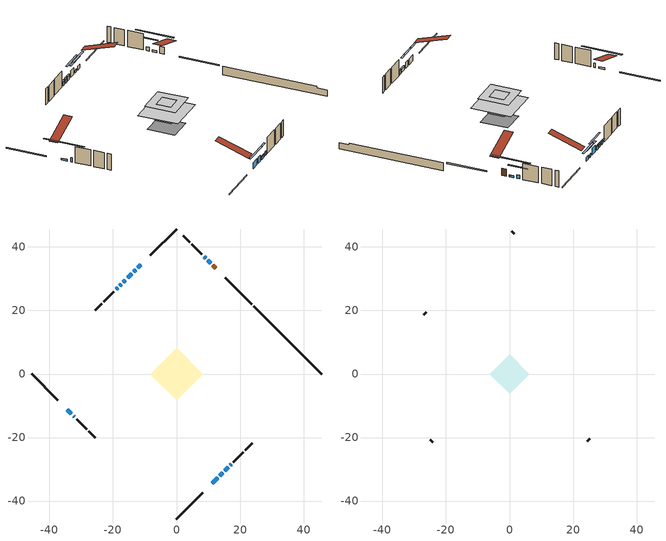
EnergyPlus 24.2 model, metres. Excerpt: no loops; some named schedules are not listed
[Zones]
conditioned space
 floor outside (Floor1 construction): -3.37,0 0,3.37 3.37,0 0,-3.37 z0.61
 floor adiabatic (AdiabaticFloorConstruction): -8.22,0 0,8.22 8.22,0 0,-8.22 z3.05
 floor foundation (Slab1 construction): -5.35,0.28 -0.28,5.35 5.35,-0.28 0.28,-5.35 z-1.83
 wall outside (RimJoist1 construction): 0,-45.67 8.21,-37.46 / -45.67,0 -37.46,-8.21 / 0,45.67 -8.21,37.46 / 23.63,22.04 15.42,30.24 z0.61:0.91
 wall outside (AdiabaticWallConstruction 1): 12.34,33.33 11.42,34.24 z0.61:2.64
 wall outside (AdiabaticWallConstruction): -11.29,34.38 -12.23,33.44 / -16.07,29.6 -16.78,28.88 / -17.44,28.23 -17.8,27.87 / -18.46,27.21 -19.03,26.63 / 9.25,36.42 8.67,37 z0.61:1.73; -12.88,32.79 -13.46,32.21 / 15.16,-30.51 16.31,-29.36 z0.61:1.47; -14.12,31.55 -15.41,30.26 z0.61:2.64; 11.29,-34.38 13.02,-32.65 / 13.67,-31.99 14.5,-31.17 z0.61:2.36; 10.77,34.9 9.9,35.76 / -34.38,-11.29 -33.08,-12.59 z0.61:1.12; 16.96,-28.7 17.24,-28.43 / -32.43,-13.24 -32.15,-13.52 z0.61:1.83
 wall outside (Wall1 construction): 17.9,-27.77 21.05,-24.62 / -31.49,-14.18 -28.34,-17.33 / -19.69,25.98 -22.84,22.82 / 8.02,37.65 4.86,40.8 z0.61:5.49
 wall outside (Wall2 construction): 21.71,-23.96 23.81,-21.85 / -27.68,-17.99 -25.57,-20.09 / -23.5,22.17 -25.61,20.06 / 4.21,41.46 2.1,43.57 z0.61:5.49
 wall foundation (FoundationWall1 construction): 24.29,21.38,-1.83 24.29,21.38,0.61 43.53,2.14,0.61 43.53,2.14,0.1 45.67,0,0.1 45.67,0,-1.83
 window (WindowConstruction): -11.29,34.37 -12.23,33.44 z0.61:1.73
 window (WindowConstruction 6): -12.88,32.78 -13.46,32.21 z0.61:1.47
 window (WindowConstruction 7): -14.12,31.55 -15.41,30.26 z0.61:2.64
 window (WindowConstruction 8): 11.29,-34.37 13.02,-32.65 z0.61:2.36
 window (WindowConstruction 9): 13.67,-31.99 14.5,-31.17 z0.61:2.36
 window (WindowConstruction 12): 10.77,34.9 9.91,35.76 z0.61:1.12
 window (WindowConstruction 13): -34.37,-11.29 -33.08,-12.59 z0.61:1.12
 window (WindowConstruction 1): -16.07,29.6 -16.78,28.88 z0.61:1.73
 window (WindowConstruction 2): -17.44,28.23 -17.8,27.87 z0.61:1.73
 window (WindowConstruction 3): -18.46,27.21 -19.03,26.63 z0.61:1.73
 window (WindowConstruction 4): 15.16,-30.51 16.31,-29.36 z0.61:1.47
 window (WindowConstruction 10): 16.97,-28.7 17.24,-28.43 z0.61:1.83
 window (WindowConstruction 11): -32.42,-13.24 -32.15,-13.52 z0.61:1.83
 window (WindowConstruction 5): 9.25,36.42 8.67,36.99 z0.61:1.73
 door (Door): 12.34,33.33 11.42,34.24 z0.61:2.64
 ceiling adiabatic (AdiabaticFloorConstruction): 0,-8.22 8.22,0 0,8.22 -8.22,0 z3.05
attic - vented
 floor to conditioned space (Floor2 construction Reversed): -2.97,0 0,2.97 2.97,0 0,-2.97 z5.49
 floor to conditioned space (Floor3 construction Reversed): -6.25,0 0,6.25 6.25,0 0,-6.25 z5.49
 wall outside (Wall3 construction): 24.47,-21.2 25.26,-20.41 / -24.92,-20.75 -24.13,-21.53 / -26.26,19.4 -27.05,18.62 / 1.44,44.23 0.66,45.01 z0.61:5.49
 roof outside (Roof1 construction): 10.64,-35.03,5.49 3.91,-28.3,8.66 2.13,-30.08,8.66 8.86,-36.8,5.49; -35.03,-10.64,5.49 -28.3,-3.91,8.66 -30.08,-2.13,8.66 -36.8,-8.86,5.49; -10.64,35.03,5.49 -3.91,28.3,8.66 -2.13,30.08,8.66 -8.86,36.8,5.49; 12.99,32.67,5.49 6.27,25.95,8.66 8.04,24.17,8.66 14.77,30.9,5.49
shading: -14.01,31.66 -9.51,36.16 -9.8,36.45 -14.3,31.95 z4.25; -15.24,30.43 -11.1,34.57 -11.39,34.86 -15.53,30.72 z3.99; -17.19,28.48 -12.33,33.33 -12.62,33.63 -17.48,28.77 z5.16; 14.8,-30.87 9.51,-36.16 9.8,-36.45 15.09,-31.16 z4.88; 16.28,-29.39 11.89,-33.78 12.18,-34.07 16.57,-29.68 z4.88; 6.4,39.27 14.27,31.39 14.57,31.68 6.69,39.56 z6.08; -29.58,-16.09 -37.88,-7.79 -38.17,-8.08 -29.87,-16.38 z6.08; -16.93,28.74 -15.92,29.74 -16.21,30.04 -17.22,29.03 z1.93; -17.94,27.73 -17.3,28.37 -17.59,28.66 -18.23,28.02 z1.93; -19.18,26.49 -18.32,27.35 -18.61,27.64 -19.47,26.78 z1.93; 16.45,-29.22 15.01,-30.65 15.31,-30.94 16.74,-29.51 z1.67; 6.89,38.78 11.03,34.64 11.32,34.93 7.18,39.07 z4.25
[Building]
Building 1: Terrain=Suburbs
[Site:Location]
Quebec Intl AP_QC: Latitude {deg}=46.8; Longitude {deg}=-71.38; Time Zone {hr}=-5; Elevation {m}=74; Keep Site Location Information=Yes
[Site:GroundTemperature:Shallow]
0.0108218, -2.24938, -2.43038, -1.3578, 2.94801, 7.23376, 10.9493, 13.303, 13.5029, 11.5886, 7.96783, 3.81355
[Site:WaterMainsTemperature]
Calculation Method=Schedule; Temperature Schedule=mains temperature schedule
[Material] Roughness=Rough; Thermal Absorptance=0.9
Name | Thickness {m} | Conductivity {W/m-K} | Density {kg/m3} | Specific Heat {J/kg-K} | Solar Absorptance | Visible Absorptance
asphalt or fiberglass shingles | 0.00635 | 0.162714 | 1121.4 | 1465.45 | 0.4 | 0.4
ceiling loosefill ins | 0.254 | 0.0480833 | 16.02 | 1046.75 | 0.7 | 0.7
ceiling stud and cavity | 0.1397 | 0.0871837 | 65.682 | 1177.47 | 0.7 | 0.7
ceiling stud and cavity 1 | 0.1397 | 0.0859558 | 65.682 | 1177.47 | 0.7 | 0.7
concrete 4.0 in. | 0.1016 | 1.803125 | 2242.8 | 837.4 | 0.7 | 0.7
concrete 8.0 in. | 0.2032 | 1.803125 | 2242.8 | 837.4 | 0.7 | 0.7
door material | 0.04445 | 0.0451087 | 512.64 | 1214.23 | 0.7 | 0.7
exterior vertical ins | 0.0669483 | 0.029427 | 32.04 | 1214.23 | 0.7 | 0.7
floor covering | 0.0127 | 0.0433444 | 54.468 | 1339.84 | 0.6 | 0.6
floor rigid ins | 0.103632 | 0.029427 | 32.04 | 1214.23 | 0.7 | 0.7
floor rigid ins 1; wall rigid ins 1 | 0.512978 | 0.029427 | 32.04 | 1214.23 | 0.7 | 0.7
floor stud and cavity | 0.1397 | 0.682785 | 92.3553 | 1139.71 | 0.7 | 0.7
floor stud and cavity 1 | 0.1397 | 1.75129 | 37.0049 | 1207.88 | 0.7 | 0.7
furniture material conditioned space 1 | 0.1524 | 0.115458 | 640.8 | 1214.23 | 0.6 | 0.6
gypsum board | 0.0127 | 0.160291 | 801 | 837.4 | 0.6 | 0.6
gypsum board 1 | 0.0127 | 0.160291 | 801 | 837.4 | 0.7 | 0.7
osb sheathing 0.5 in. | 0.0127 | 0.115458 | 512.64 | 1214.23 | 0.7 | 0.7
osb sheathing 0.75 in. | 0.01905 | 0.115458 | 512.64 | 1214.23 | 0.7 | 0.7
osb sheathing 2.0 in. | 0.0508 | 0.115458 | 512.64 | 1214.23 | 0.7 | 0.7
rim joist rigid ins; wall rigid ins | 0.051816 | 0.029427 | 32.04 | 1214.23 | 0.7 | 0.7
rim joist stud and cavity | 0.0508 | 0.0333303 | 125.044 | 1163.47 | 0.6 | 0.6
wall stud and cavity | 0.1397 | 0.126739 | 139.0536 | 1170.24 | 0.7 | 0.7
wall stud and cavity 1 | 0.1397 | 0.127554 | 139.0536 | 1170.24 | 0.7 | 0.7
wall stud and cavity 2 | 0.0889 | 6.9971 | 50.32683 | 1063.81 | 0.6 | 0.6
wall stud and cavity 3 | 0.0889 | 0.380278 | 52.3479 | 1209.89 | 0.7 | 0.7
wall stud and cavity 4 | 0.0889 | 0.391764 | 83.0341 | 1211.67 | 0.7 | 0.7
wood siding | 0.0254 | 0.102417 | 544.68 | 1172.36 | 0.4 | 0.4
wood siding 1 | 0.00254 | 0.102417 | 544.68 | 1172.36 | 0.4 | 0.4
wood siding 2; wood siding 3; wood siding 4 | 0.0254 | 0.102417 | 544.68 | 1172.36 | 0.7 | 0.7
[WindowMaterial:SimpleGlazingSystem]
Name | U-Factor {W/m2-K} | Solar Heat Gain Coefficient
WindowMaterial | 2.78563 | 0.6
WindowMaterial 1 | 2.78222 | 0.58
WindowMaterial 10 | 2.76291 | 0.48
WindowMaterial 2 | 2.76632 | 0.49
WindowMaterial 3 | 2.77825 | 0.56
WindowMaterial 4 | 2.773703 | 0.54
WindowMaterial 5 | 2.79471 | 0.66
WindowMaterial 6 | 2.79528 | 0.66
WindowMaterial 7 | 2.78903 | 0.62
WindowMaterial 8 | 2.992306 | 0.59
WindowMaterial 9 | 2.76746 | 0.5
[Construction]
AdiabaticFloorConstruction: floor stud and cavity 1, floor rigid ins 1, osb sheathing 0.75 in., floor covering
AdiabaticWallConstruction: wood siding 3, wall rigid ins 1, wall stud and cavity 3, gypsum board
AdiabaticWallConstruction 1: wood siding 4, wall rigid ins 1, wall stud and cavity 3, gypsum board
Door: door material
Floor1 construction: floor stud and cavity, floor rigid ins, osb sheathing 0.75 in., floor covering
Floor2 construction Reversed: gypsum board, ceiling stud and cavity, ceiling loosefill ins
Floor3 construction Reversed: gypsum board, ceiling stud and cavity 1, ceiling loosefill ins
FoundationWall1 construction: concrete 8.0 in., gypsum board 1
furniture construction conditioned space 1: furniture material conditioned space 1
PartitionWallConstruction: gypsum board, wall stud and cavity 4, gypsum board
RimJoist1 construction: wood siding 2, rim joist rigid ins, osb sheathing 2.0 in., rim joist stud and cavity
Roof1 construction: asphalt or fiberglass shingles
Slab1 construction: concrete 4.0 in.
Wall1 construction: wood siding, wall rigid ins, osb sheathing 0.5 in., wall stud and cavity, gypsum board
Wall2 construction: wood siding, wall rigid ins, osb sheathing 0.5 in., wall stud and cavity 1, gypsum board
Wall3 construction: wood siding 1, wall stud and cavity 2
WindowConstruction: WindowMaterial
WindowConstruction 1: WindowMaterial 1
WindowConstruction 10; WindowConstruction 11: WindowMaterial 8
WindowConstruction 12: WindowMaterial 9
WindowConstruction 13: WindowMaterial 10
WindowConstruction 2: WindowMaterial 2
WindowConstruction 3; WindowConstruction 5: WindowMaterial 3
WindowConstruction 4; WindowConstruction 6: WindowMaterial 4
WindowConstruction 7: WindowMaterial 5
WindowConstruction 8: WindowMaterial 6
WindowConstruction 9: WindowMaterial 7
[Zone] Multiplier=1; Part of Total Floor Area=Yes
Name | Volume {m3}
attic - vented | 49.3343
conditioned space | 494
[Space]
Name | Zone | Volume {m3}
attic - vented 1 | attic - vented | 49.3343
conditioned space 1 | conditioned space | 494
[ZoneInfiltration:EffectiveLeakageArea]
infil attic - vented 1: Zone or Space=attic - vented 1; Schedule=Always On Discrete; Effective Air Leakage Area {cm2}=3533.17; Stack Coefficient=0.000559696; Wind Coefficient=1.59844e-05
[ZoneMixing]
whole house fan mix: Zone or Space=attic - vented; Schedule=Always On Continuous; Design Flow Rate Calculation Method=Flow/Zone; Design Flow Rate {m3/s}=0; Source Zone or Space=conditioned space
[SurfaceProperty:ExposedFoundationPerimeter]
Slab1: Exposed Perimeter Calculation Method=TotalExposedPerimeter; Total Exposed Perimeter {m}=30.237
[InternalMass] Zone or ZoneList=conditioned space; Space or SpaceList=conditioned space 1
Name | Construction | Surface Area {m2}
furniture mass conditioned space 1 | furniture construction conditioned space 1 | 85.9441
partition wall mass | PartitionWallConstruction | 214.86
[Lights]
interior lighting: Zone or ZoneList or Space or SpaceList=conditioned space 1; Schedule=interior lighting schedule; Design Level Calculation Method=LightingLevel; Lighting Level {W}=343.2; Return Air Fraction=0; Fraction Radiant=0.6; Fraction Visible=0.2; Fraction Replaceable=1
[People]
occupants: Zone or ZoneList or Space or SpaceList=conditioned space 1; Number of People Schedule=occupants schedule; Number of People Calculation Method=People; Number of People=3; Fraction Radiant=0.314171; Sensible Heat Fraction=0.56303; Activity Level Schedule=occupants activity schedule; Carbon Dioxide Generation Rate {m3/s-W}=0; Enable ASHRAE 55 Comfort Warnings=No; Mean Radiant Temperature Calculation Type=EnclosureAveraged
[ElectricEquipment] Zone or ZoneList or Space or SpaceList=conditioned space 1; Design Level Calculation Method=EquipmentLevel
Name | Schedule | Design Level {W} | Fraction Latent | Fraction Radiant | Fraction Lost
clothes dryer | clothes dryer schedule | 140.772 | 0.015 | 0.081 | 0.85
clothes washer | clothes washer schedule | 32.1985 | 0.03 | 0.162 | 0.7
cooking range | cooking range schedule | 215.147 | 0.08 | 0.432 | 0.2
dishwasher | dishwasher schedule | 66.8632 | 0.3 | 0.18 | 0.4
fridge | fridge schedule | 72.9452 | 0 | 0.6 | 0
mech vent bath fan 0 | mech vent bath fan 0 schedule | 50.2 | 0 | 0 | 1
mech vent house fan | mech vent house fan schedule | 14.1667 | 0 | 0 | 1
mech vent house fan cfis | mech vent house fan cfis schedule | 0 | 0 | 0 | 0
mech vent range fan 0 | mech vent range fan 0 schedule | 57 | 0 | 0 | 1
misc plug loads | misc plug loads schedule | 494.7 | 0.045 | 0.513 | 0.1
whole house fan | Always On Discrete | 0 | 0 | 0 | 1
[OtherEquipment] Zone or ZoneList or Space or SpaceList=conditioned space 1; Design Level Calculation Method=EquipmentLevel
Name | Fuel Type | Schedule | Design Level {W} | Fraction Latent | Fraction Radiant | Fraction Lost
clothes dryer 1 | Electricity | clothes dryer schedule | 0 | 0.015 | 0.081 | 0.85
cooking range 1 | Electricity | cooking range schedule | 0 | 0.08 | 0.432 | 0.2
general water use latent | None | general water use schedule | 62.594 | 1 | 0 | 0
general water use sensible | None | general water use schedule | -61.6891 | 0 | 0.6 | 0
mech vent house fan latent load | None | Always On Discrete | 0 | 1 | 0 | 0
mech vent house fan sensible load | None | Always On Discrete | 0 | 0 | 0 | 0
water heater energy adjustment1 | Electricity | Always On Discrete | 0.01 | 0 | 0 | 1
[ZoneInfiltration:DesignFlowRate] Zone or ZoneList or Space or SpaceList=conditioned space 1; Schedule=Always On Discrete; Design Flow Rate Calculation Method=Flow/Zone; Design Flow Rate {m3/s}=0
infil flow; natural vent flow; whole house fan flow
[Foundation:Kiva]
Foundation Kiva 1: Initial Indoor Air Temperature {C}=18; Wall Height Above Grade {m}=0.609996; Wall Depth Below Slab {m}=0.2032; Custom Block Material Name 1=exterior vertical ins; Custom Block Depth 1 {m}=2.43998; Custom Block X Position 1 {m}=0.2159; Custom Block Z Position 1 {m}=0
[Foundation:Kiva:Settings]
Soil Conductivity {W/m-K}=0.849921; Soil Density {kg/m3}=1842.3; Soil Specific Heat {J/kg-K}=418.7; Ground Solar Absorptivity=0.9; Ground Thermal Absorptivity=0.9; Ground Surface Roughness {m}=0.03; Far-Field Width {m}=40; Deep-Ground Boundary Condition=ZeroFlux; Deep-Ground Depth {m}=40; Minimum Cell Dimension {m}=0.2; Maximum Cell Growth Coefficient=3; Simulation Timestep=Timestep
[Exterior:Lights]
exterior lighting: Schedule=exterior lighting schedule; Design Level {W}=75.6
[Schedule:Constant]
Name | Hourly Value
Always On Continuous; mech vent house fan schedule; mech vent house fan cfis schedule; Always On Discrete | 1
occupants activity schedule | 117.228
fridge schedule | 0
[Schedule:Week:Daily]
interior lighting schedule Week Rule - Jan1-Jan27: interior lighting schedule day, interior lighting schedule day, interior lighting schedule day, interior lighting schedule day, interior lighting schedule day, interior lighting schedule day, interior lighting schedule day, interior lighting schedule default day, interior lighting schedule default day, interior lighting schedule default day, interior lighting schedule default day, interior lighting schedule default day
interior lighting schedule Week Rule - Jan28-Feb3: interior lighting schedule day, interior lighting schedule day, interior lighting schedule day, interior lighting schedule day, interior lighting schedule day 1, interior lighting schedule day 1, interior lighting schedule day 1, interior lighting schedule default day, interior lighting schedule default day, interior lighting schedule default day, interior lighting schedule default day, interior lighting schedule default day
interior lighting schedule Week Rule - Feb4-Feb24: interior lighting schedule day 1, interior lighting schedule day 1, interior lighting schedule day 1, interior lighting schedule day 1, interior lighting schedule day 1, interior lighting schedule day 1, interior lighting schedule day 1, interior lighting schedule default day, interior lighting schedule default day, interior lighting schedule default day, interior lighting schedule default day, interior lighting schedule default day
interior lighting schedule Week Rule - Feb25-Mar3: interior lighting schedule day 1, interior lighting schedule day 1, interior lighting schedule day 1, interior lighting schedule day 1, interior lighting schedule day 2, interior lighting schedule day 2, interior lighting schedule day 2, interior lighting schedule default day, interior lighting schedule default day, interior lighting schedule default day, interior lighting schedule default day, interior lighting schedule default day
interior lighting schedule Week Rule - Mar4-Mar31: interior lighting schedule day 2, interior lighting schedule day 2, interior lighting schedule day 2, interior lighting schedule day 2, interior lighting schedule day 2, interior lighting schedule day 2, interior lighting schedule day 2, interior lighting schedule default day, interior lighting schedule default day, interior lighting schedule default day, interior lighting schedule default day, interior lighting schedule default day
interior lighting schedule Week Rule - Apr1-Apr28: interior lighting schedule day 3, interior lighting schedule day 3, interior lighting schedule day 3, interior lighting schedule day 3, interior lighting schedule day 3, interior lighting schedule day 3, interior lighting schedule day 3, interior lighting schedule default day, interior lighting schedule default day, interior lighting schedule default day, interior lighting schedule default day, interior lighting schedule default day
interior lighting schedule Week Rule - Apr29-May5: interior lighting schedule day 3, interior lighting schedule day 3, interior lighting schedule day 4, interior lighting schedule day 4, interior lighting schedule day 4, interior lighting schedule day 4, interior lighting schedule day 4, interior lighting schedule default day, interior lighting schedule default day, interior lighting schedule default day, interior lighting schedule default day, interior lighting schedule default day
interior lighting schedule Week Rule - May6-May26: interior lighting schedule day 4, interior lighting schedule day 4, interior lighting schedule day 4, interior lighting schedule day 4, interior lighting schedule day 4, interior lighting schedule day 4, interior lighting schedule day 4, interior lighting schedule default day, interior lighting schedule default day, interior lighting schedule default day, interior lighting schedule default day, interior lighting schedule default day
interior lighting schedule Week Rule - May27-Jun2: interior lighting schedule day 4, interior lighting schedule day 4, interior lighting schedule day 4, interior lighting schedule day 4, interior lighting schedule day 4, interior lighting schedule day 5, interior lighting schedule day 5, interior lighting schedule default day, interior lighting schedule default day, interior lighting schedule default day, interior lighting schedule default day, interior lighting schedule default day
interior lighting schedule Week Rule - Jun3-Jun30: interior lighting schedule day 5, interior lighting schedule day 5, interior lighting schedule day 5, interior lighting schedule day 5, interior lighting schedule day 5, interior lighting schedule day 5, interior lighting schedule day 5, interior lighting schedule default day, interior lighting schedule default day, interior lighting schedule default day, interior lighting schedule default day, interior lighting schedule default day
interior lighting schedule Week Rule - Jul1-Jul28: interior lighting schedule day 6, interior lighting schedule day 6, interior lighting schedule day 6, interior lighting schedule day 6, interior lighting schedule day 6, interior lighting schedule day 6, interior lighting schedule day 6, interior lighting schedule default day, interior lighting schedule default day, interior lighting schedule default day, interior lighting schedule default day, interior lighting schedule default day
interior lighting schedule Week Rule - Jul29-Aug4: interior lighting schedule day 6, interior lighting schedule day 6, interior lighting schedule day 6, interior lighting schedule day 7, interior lighting schedule day 7, interior lighting schedule day 7, interior lighting schedule day 7, interior lighting schedule default day, interior lighting schedule default day, interior lighting schedule default day, interior lighting schedule default day, interior lighting schedule default day
interior lighting schedule Week Rule - Aug5-Aug25: interior lighting schedule day 7, interior lighting schedule day 7, interior lighting schedule day 7, interior lighting schedule day 7, interior lighting schedule day 7, interior lighting schedule day 7, interior lighting schedule day 7, interior lighting schedule default day, interior lighting schedule default day, interior lighting schedule default day, interior lighting schedule default day, interior lighting schedule default day
interior lighting schedule Week Rule - Aug26-Sep1: interior lighting schedule day 7, interior lighting schedule day 7, interior lighting schedule day 7, interior lighting schedule day 7, interior lighting schedule day 7, interior lighting schedule day 7, interior lighting schedule day 8, interior lighting schedule default day, interior lighting schedule default day, interior lighting schedule default day, interior lighting schedule default day, interior lighting schedule default day
interior lighting schedule Week Rule - Sep2-Sep29: interior lighting schedule day 8, interior lighting schedule day 8, interior lighting schedule day 8, interior lighting schedule day 8, interior lighting schedule day 8, interior lighting schedule day 8, interior lighting schedule day 8, interior lighting schedule default day, interior lighting schedule default day, interior lighting schedule default day, interior lighting schedule default day, interior lighting schedule default day
interior lighting schedule Week Rule - Sep30-Oct6: interior lighting schedule day 8, interior lighting schedule day 9, interior lighting schedule day 9, interior lighting schedule day 9, interior lighting schedule day 9, interior lighting schedule day 9, interior lighting schedule day 9, interior lighting schedule default day, interior lighting schedule default day, interior lighting schedule default day, interior lighting schedule default day, interior lighting schedule default day
interior lighting schedule Week Rule - Oct7-Oct27: interior lighting schedule day 9, interior lighting schedule day 9, interior lighting schedule day 9, interior lighting schedule day 9, interior lighting schedule day 9, interior lighting schedule day 9, interior lighting schedule day 9, interior lighting schedule default day, interior lighting schedule default day, interior lighting schedule default day, interior lighting schedule default day, interior lighting schedule default day
interior lighting schedule Week Rule - Oct28-Nov3: interior lighting schedule day 9, interior lighting schedule day 9, interior lighting schedule day 9, interior lighting schedule day 9, interior lighting schedule day 10, interior lighting schedule day 10, interior lighting schedule day 10, interior lighting schedule default day, interior lighting schedule default day, interior lighting schedule default day, interior lighting schedule default day, interior lighting schedule default day
interior lighting schedule Week Rule - Nov4-Nov24: interior lighting schedule day 10, interior lighting schedule day 10, interior lighting schedule day 10, interior lighting schedule day 10, interior lighting schedule day 10, interior lighting schedule day 10, interior lighting schedule day 10, interior lighting schedule default day, interior lighting schedule default day, interior lighting schedule default day, interior lighting schedule default day, interior lighting schedule default day
interior lighting schedule Week Rule - Nov25-Dec1: interior lighting schedule day 10, interior lighting schedule day 10, interior lighting schedule day 10, interior lighting schedule day 10, interior lighting schedule day 10, interior lighting schedule day 10, interior lighting schedule day 11, interior lighting schedule default day, interior lighting schedule default day, interior lighting schedule default day, interior lighting schedule default day, interior lighting schedule default day
interior lighting schedule Week Rule - Dec2-Dec31: interior lighting schedule day 11, interior lighting schedule day 11, interior lighting schedule day 11, interior lighting schedule day 11, interior lighting schedule day 11, interior lighting schedule day 11, interior lighting schedule day 11, interior lighting schedule default day, interior lighting schedule default day, interior lighting schedule default day, interior lighting schedule default day, interior lighting schedule default day
occupants schedule Week Rule - Jan1-Dec31: occupants schedule day, occupants schedule day, occupants schedule day, occupants schedule day, occupants schedule day, occupants schedule day, occupants schedule day, occupants schedule default day, occupants schedule default day, occupants schedule default day, occupants schedule default day, occupants schedule default day
clothes dryer schedule Week Rule - Jan1-Dec31: clothes dryer schedule day, clothes dryer schedule day, clothes dryer schedule day, clothes dryer schedule day, clothes dryer schedule day, clothes dryer schedule day, clothes dryer schedule day, clothes dryer schedule default day, clothes dryer schedule default day, clothes dryer schedule default day, clothes dryer schedule default day, clothes dryer schedule default day
clothes washer schedule Week Rule - Jan1-Dec31: clothes washer schedule day, clothes washer schedule day, clothes washer schedule day, clothes washer schedule day, clothes washer schedule day, clothes washer schedule day, clothes washer schedule day, clothes washer schedule default day, clothes washer schedule default day, clothes washer schedule default day, clothes washer schedule default day, clothes washer schedule default day
cooking range schedule Week Rule - Jan1-Dec31: cooking range schedule day, cooking range schedule day, cooking range schedule day, cooking range schedule day, cooking range schedule day, cooking range schedule day, cooking range schedule day, cooking range schedule default day, cooking range schedule default day, cooking range schedule default day, cooking range schedule default day, cooking range schedule default day
dishwasher schedule Week Rule - Jan1-Dec31: dishwasher schedule day, dishwasher schedule day, dishwasher schedule day, dishwasher schedule day, dishwasher schedule day, dishwasher schedule day, dishwasher schedule day, dishwasher schedule default day, dishwasher schedule default day, dishwasher schedule default day, dishwasher schedule default day, dishwasher schedule default day
mech vent bath fan 0 schedule Week Rule - Jan1-Dec31: mech vent bath fan 0 schedule day, mech vent bath fan 0 schedule day, mech vent bath fan 0 schedule day, mech vent bath fan 0 schedule day, mech vent bath fan 0 schedule day, mech vent bath fan 0 schedule day, mech vent bath fan 0 schedule day, mech vent bath fan 0 schedule default day, mech vent bath fan 0 schedule default day, mech vent bath fan 0 schedule default day, mech vent bath fan 0 schedule default day, mech vent bath fan 0 schedule default day
mech vent range fan 0 schedule Week Rule - Jan1-Dec31: mech vent range fan 0 schedule day, mech vent range fan 0 schedule day, mech vent range fan 0 schedule day, mech vent range fan 0 schedule day, mech vent range fan 0 schedule day, mech vent range fan 0 schedule day, mech vent range fan 0 schedule day, mech vent range fan 0 schedule default day, mech vent range fan 0 schedule default day, mech vent range fan 0 schedule default day, mech vent range fan 0 schedule default day, mech vent range fan 0 schedule default day
misc plug loads schedule Week Rule - Jan1-Dec31: misc plug loads schedule day, misc plug loads schedule day, misc plug loads schedule day, misc plug loads schedule day, misc plug loads schedule day, misc plug loads schedule day, misc plug loads schedule day, misc plug loads schedule default day, misc plug loads schedule default day, misc plug loads schedule default day, misc plug loads schedule default day, misc plug loads schedule default day
general water use schedule Week Rule - Jan1-Dec31: general water use schedule day, general water use schedule day, general water use schedule day, general water use schedule day, general water use schedule day, general water use schedule day, general water use schedule day, general water use schedule default day, general water use schedule default day, general water use schedule default day, general water use schedule default day, general water use schedule default day
exterior lighting schedule Week Rule - Jan1-Jan27: exterior lighting schedule day, exterior lighting schedule day, exterior lighting schedule day, exterior lighting schedule day, exterior lighting schedule day, exterior lighting schedule day, exterior lighting schedule day, exterior lighting schedule default day, exterior lighting schedule default day, exterior lighting schedule default day, exterior lighting schedule default day, exterior lighting schedule default day
exterior lighting schedule Week Rule - Jan28-Feb3: exterior lighting schedule day, exterior lighting schedule day, exterior lighting schedule day, exterior lighting schedule day, exterior lighting schedule day 1, exterior lighting schedule day 1, exterior lighting schedule day 1, exterior lighting schedule default day, exterior lighting schedule default day, exterior lighting schedule default day, exterior lighting schedule default day, exterior lighting schedule default day
exterior lighting schedule Week Rule - Feb4-Feb24: exterior lighting schedule day 1, exterior lighting schedule day 1, exterior lighting schedule day 1, exterior lighting schedule day 1, exterior lighting schedule day 1, exterior lighting schedule day 1, exterior lighting schedule day 1, exterior lighting schedule default day, exterior lighting schedule default day, exterior lighting schedule default day, exterior lighting schedule default day, exterior lighting schedule default day
exterior lighting schedule Week Rule - Feb25-Mar3: exterior lighting schedule day 1, exterior lighting schedule day 1, exterior lighting schedule day 1, exterior lighting schedule day 1, exterior lighting schedule day 2, exterior lighting schedule day 2, exterior lighting schedule day 2, exterior lighting schedule default day, exterior lighting schedule default day, exterior lighting schedule default day, exterior lighting schedule default day, exterior lighting schedule default day
exterior lighting schedule Week Rule - Mar4-Mar31: exterior lighting schedule day 2, exterior lighting schedule day 2, exterior lighting schedule day 2, exterior lighting schedule day 2, exterior lighting schedule day 2, exterior lighting schedule day 2, exterior lighting schedule day 2, exterior lighting schedule default day, exterior lighting schedule default day, exterior lighting schedule default day, exterior lighting schedule default day, exterior lighting schedule default day
exterior lighting schedule Week Rule - Apr1-Apr28: exterior lighting schedule day 3, exterior lighting schedule day 3, exterior lighting schedule day 3, exterior lighting schedule day 3, exterior lighting schedule day 3, exterior lighting schedule day 3, exterior lighting schedule day 3, exterior lighting schedule default day, exterior lighting schedule default day, exterior lighting schedule default day, exterior lighting schedule default day, exterior lighting schedule default day
exterior lighting schedule Week Rule - Apr29-May5: exterior lighting schedule day 3, exterior lighting schedule day 3, exterior lighting schedule day 4, exterior lighting schedule day 4, exterior lighting schedule day 4, exterior lighting schedule day 4, exterior lighting schedule day 4, exterior lighting schedule default day, exterior lighting schedule default day, exterior lighting schedule default day, exterior lighting schedule default day, exterior lighting schedule default day
exterior lighting schedule Week Rule - May6-May26: exterior lighting schedule day 4, exterior lighting schedule day 4, exterior lighting schedule day 4, exterior lighting schedule day 4, exterior lighting schedule day 4, exterior lighting schedule day 4, exterior lighting schedule day 4, exterior lighting schedule default day, exterior lighting schedule default day, exterior lighting schedule default day, exterior lighting schedule default day, exterior lighting schedule default day
exterior lighting schedule Week Rule - May27-Jun2: exterior lighting schedule day 4, exterior lighting schedule day 4, exterior lighting schedule day 4, exterior lighting schedule day 4, exterior lighting schedule day 4, exterior lighting schedule day 5, exterior lighting schedule day 5, exterior lighting schedule default day, exterior lighting schedule default day, exterior lighting schedule default day, exterior lighting schedule default day, exterior lighting schedule default day
exterior lighting schedule Week Rule - Jun3-Jun30: exterior lighting schedule day 5, exterior lighting schedule day 5, exterior lighting schedule day 5, exterior lighting schedule day 5, exterior lighting schedule day 5, exterior lighting schedule day 5, exterior lighting schedule day 5, exterior lighting schedule default day, exterior lighting schedule default day, exterior lighting schedule default day, exterior lighting schedule default day, exterior lighting schedule default day
exterior lighting schedule Week Rule - Jul1-Jul28: exterior lighting schedule day 6, exterior lighting schedule day 6, exterior lighting schedule day 6, exterior lighting schedule day 6, exterior lighting schedule day 6, exterior lighting schedule day 6, exterior lighting schedule day 6, exterior lighting schedule default day, exterior lighting schedule default day, exterior lighting schedule default day, exterior lighting schedule default day, exterior lighting schedule default day
exterior lighting schedule Week Rule - Jul29-Aug4: exterior lighting schedule day 6, exterior lighting schedule day 6, exterior lighting schedule day 6, exterior lighting schedule day 7, exterior lighting schedule day 7, exterior lighting schedule day 7, exterior lighting schedule day 7, exterior lighting schedule default day, exterior lighting schedule default day, exterior lighting schedule default day, exterior lighting schedule default day, exterior lighting schedule default day
exterior lighting schedule Week Rule - Aug5-Aug25: exterior lighting schedule day 7, exterior lighting schedule day 7, exterior lighting schedule day 7, exterior lighting schedule day 7, exterior lighting schedule day 7, exterior lighting schedule day 7, exterior lighting schedule day 7, exterior lighting schedule default day, exterior lighting schedule default day, exterior lighting schedule default day, exterior lighting schedule default day, exterior lighting schedule default day
exterior lighting schedule Week Rule - Aug26-Sep1: exterior lighting schedule day 7, exterior lighting schedule day 7, exterior lighting schedule day 7, exterior lighting schedule day 7, exterior lighting schedule day 7, exterior lighting schedule day 7, exterior lighting schedule day 8, exterior lighting schedule default day, exterior lighting schedule default day, exterior lighting schedule default day, exterior lighting schedule default day, exterior lighting schedule default day
exterior lighting schedule Week Rule - Sep2-Sep29: exterior lighting schedule day 8, exterior lighting schedule day 8, exterior lighting schedule day 8, exterior lighting schedule day 8, exterior lighting schedule day 8, exterior lighting schedule day 8, exterior lighting schedule day 8, exterior lighting schedule default day, exterior lighting schedule default day, exterior lighting schedule default day, exterior lighting schedule default day, exterior lighting schedule default day
exterior lighting schedule Week Rule - Sep30-Oct6: exterior lighting schedule day 8, exterior lighting schedule day 9, exterior lighting schedule day 9, exterior lighting schedule day 9, exterior lighting schedule day 9, exterior lighting schedule day 9, exterior lighting schedule day 9, exterior lighting schedule default day, exterior lighting schedule default day, exterior lighting schedule default day, exterior lighting schedule default day, exterior lighting schedule default day
[Schedule:Year]
interior lighting schedule: interior lighting schedule Week Rule - Jan1-Jan27, 1, 1, 1, 27, interior lighting schedule Week Rule - Jan28-Feb3, 1, 28, 2, 3, interior lighting schedule Week Rule - Feb4-Feb24, 2, 4, 2, 24, interior lighting schedule Week Rule - Feb25-Mar3, 2, 25, 3, 3, interior lighting schedule Week Rule - Mar4-Mar31, 3, 4, 3, 31, interior lighting schedule Week Rule - Apr1-Apr28, 4, 1, 4, 28, interior lighting schedule Week Rule - Apr29-May5, 4, 29, 5, 5, interior lighting schedule Week Rule - May6-May26, 5, 6, 5, 26, interior lighting schedule Week Rule - May27-Jun2, 5, 27, 6, 2, interior lighting schedule Week Rule - Jun3-Jun30, 6, 3, 6, 30, interior lighting schedule Week Rule - Jul1-Jul28, 7, 1, 7, 28, interior lighting schedule Week Rule - Jul29-Aug4, 7, 29, 8, 4, interior lighting schedule Week Rule - Aug5-Aug25, 8, 5, 8, 25, interior lighting schedule Week Rule - Aug26-Sep1, 8, 26, 9, 1, interior lighting schedule Week Rule - Sep2-Sep29, 9, 2, 9, 29, interior lighting schedule Week Rule - Sep30-Oct6, 9, 30, 10, 6, interior lighting schedule Week Rule - Oct7-Oct27, 10, 7, 10, 27, interior lighting schedule Week Rule - Oct28-Nov3, 10, 28, 11, 3, interior lighting schedule Week Rule - Nov4-Nov24, 11, 4, 11, 24, interior lighting schedule Week Rule - Nov25-Dec1, 11, 25, 12, 1, interior lighting schedule Week Rule - Dec2-Dec31, 12, 2, 12, 31
occupants schedule: occupants schedule Week Rule - Jan1-Dec31, 1, 1, 12, 31
clothes dryer schedule: clothes dryer schedule Week Rule - Jan1-Dec31, 1, 1, 12, 31
clothes washer schedule: clothes washer schedule Week Rule - Jan1-Dec31, 1, 1, 12, 31
cooking range schedule: cooking range schedule Week Rule - Jan1-Dec31, 1, 1, 12, 31
dishwasher schedule: dishwasher schedule Week Rule - Jan1-Dec31, 1, 1, 12, 31
mech vent bath fan 0 schedule: mech vent bath fan 0 schedule Week Rule - Jan1-Dec31, 1, 1, 12, 31
mech vent range fan 0 schedule: mech vent range fan 0 schedule Week Rule - Jan1-Dec31, 1, 1, 12, 31
misc plug loads schedule: misc plug loads schedule Week Rule - Jan1-Dec31, 1, 1, 12, 31
general water use schedule: general water use schedule Week Rule - Jan1-Dec31, 1, 1, 12, 31
exterior lighting schedule: exterior lighting schedule Week Rule - Jan1-Jan27, 1, 1, 1, 27, exterior lighting schedule Week Rule - Jan28-Feb3, 1, 28, 2, 3, exterior lighting schedule Week Rule - Feb4-Feb24, 2, 4, 2, 24, exterior lighting schedule Week Rule - Feb25-Mar3, 2, 25, 3, 3, exterior lighting schedule Week Rule - Mar4-Mar31, 3, 4, 3, 31, exterior lighting schedule Week Rule - Apr1-Apr28, 4, 1, 4, 28, exterior lighting schedule Week Rule - Apr29-May5, 4, 29, 5, 5, exterior lighting schedule Week Rule - May6-May26, 5, 6, 5, 26, exterior lighting schedule Week Rule - May27-Jun2, 5, 27, 6, 2, exterior lighting schedule Week Rule - Jun3-Jun30, 6, 3, 6, 30, exterior lighting schedule Week Rule - Jul1-Jul28, 7, 1, 7, 28, exterior lighting schedule Week Rule - Jul29-Aug4, 7, 29, 8, 4, exterior lighting schedule Week Rule - Aug5-Aug25, 8, 5, 8, 25, exterior lighting schedule Week Rule - Aug26-Sep1, 8, 26, 9, 1, exterior lighting schedule Week Rule - Sep2-Sep29, 9, 2, 9, 29, exterior lighting schedule Week Rule - Sep30-Oct6, 9, 30, 10, 6, exterior lighting schedule Week Rule - Oct7-Oct27, 10, 7, 10, 27, exterior lighting schedule Week Rule - Oct28-Nov3, 10, 28, 11, 3, exterior lighting schedule Week Rule - Nov4-Nov24, 11, 4, 11, 24, exterior lighting schedule Week Rule - Nov25-Dec1, 11, 25, 12, 1, exterior lighting schedule Week Rule - Dec2-Dec31, 12, 2, 12, 31
[Schedule:Compact]
mains temperature schedule: Through: 01/01, For: AllDays, Until: 24:00, 5.175, Through: 01/02, For: AllDays, Until: 24:00, 5.10167, Through: 01/03, For: AllDays, Until: 24:00, 5.02889, Through: 01/04, For: AllDays, Until: 24:00, 4.95778, Through: 01/05, For: AllDays, Until: 24:00, 4.88778, Through: 01/06, For: AllDays, Until: 24:00, 4.81833, Through: 01/07, For: AllDays, Until: 24:00, 4.75056, Through: 01/08, For: AllDays, Until: 24:00, 4.68389, Through: 01/09, For: AllDays, Until: 24:00, 4.61833, Through: 01/10, For: AllDays, Until: 24:00, 4.55389, Through: 01/11, For: AllDays, Until: 24:00, 4.49056, Through: 01/12, For: AllDays, Until: 24:00, 4.42889, Through: 01/13, For: AllDays, Until: 24:00, 4.36778, Through: 01/14, For: AllDays, Until: 24:00, 4.30889, Through: 01/15, For: AllDays, Until: 24:00, 4.25056, Through: 01/16, For: AllDays, Until: 24:00, 4.19389, Through: 01/17, For: AllDays, Until: 24:00, 4.13833, Through: 01/18, For: AllDays, Until: 24:00, 4.08444, Through: 01/19, For: AllDays, Until: 24:00, 4.03167, Through: 01/20, For: AllDays, Until: 24:00, 3.98056, Through: 01/21, For: AllDays, Until: 24:00, 3.93056, Through: 01/22, For: AllDays, Until: 24:00, 3.88222, Through: 01/23, For: AllDays, Until: 24:00, 3.835, Through: 01/24, For: AllDays, Until: 24:00, 3.78944, Through: 01/25, For: AllDays, Until: 24:00, 3.74556, Through: 01/26, For: AllDays, Until: 24:00, 3.70278, Through: 01/27, For: AllDays, Until: 24:00, 3.66167, Through: 01/28, For: AllDays, Until: 24:00, 3.62167, Through: 01/29, For: AllDays, Until: 24:00, 3.58389, Through: 01/30, For: AllDays, Until: 24:00, 3.54722, Through: 01/31, For: AllDays, Until: 24:00, 3.51167, Through: 02/01, For: AllDays, Until: 24:00, 3.47833, Through: 02/02, For: AllDays, Until: 24:00, 3.44611, Through: 02/03, For: AllDays, Until: 24:00, 3.41556, Through: 02/04, For: AllDays, Until: 24:00, 3.38667, Through: 02/05, For: AllDays, Until: 24:00, 3.35944, Through: 02/06, For: AllDays, Until: 24:00, 3.33389, Through: 02/07, For: AllDays, Until: 24:00, 3.30944, Through: 02/08, For: AllDays, Until: 24:00, 3.28667, Through: 02/09, For: AllDays, Until: 24:00, 3.26611, Through: 02/10, For: AllDays, Until: 24:00, 3.24667, Through: 02/11, For: AllDays, Until: 24:00, 3.22889, Through: 02/12, For: AllDays, Until: 24:00, 3.21278, Through: 02/13, For: AllDays, Until: 24:00, 3.19833, Through: 02/14, For: AllDays, Until: 24:00, 3.18556, Through: 02/15, For: AllDays, Until: 24:00, 3.17389, Through: 02/16, For: AllDays, Until: 24:00, 3.16444, Through: 02/17, For: AllDays, Until: 24:00, 3.15667, Through: 02/18, For: AllDays, Until: 24:00, 3.15056, Through: 02/19, For: AllDays, Until: 24:00, 3.14556, Through: 02/20, For: AllDays, Until: 24:00, 3.14278, Through: 02/21, For: AllDays, Until: 24:00, 3.14111, Through: 02/22, For: AllDays, Until: 24:00, 3.14167, Through: 02/23, For: AllDays, Until: 24:00, 3.14333, Through: 02/24, For: AllDays, Until: 24:00, 3.14722, Through: 02/25, For: AllDays, Until: 24:00, 3.15222, Through: 02/26, For: AllDays, Until: 24:00, 3.15944, Through: 02/27, For: AllDays, Until: 24:00, 3.16778, Through: 02/28, For: AllDays, Until: 24:00, 3.17778, Through: 03/01, For: AllDays, Until: 24:00, 3.18944, Through: 03/02, For: AllDays, Until: 24:00, 3.20333, Through: 03/03, For: AllDays, Until: 24:00, 3.21833, Through: 03/04, For: AllDays, Until: 24:00, 3.235, Through: 03/05, For: AllDays, Until: 24:00, 3.25333, Through: 03/06, For: AllDays, Until: 24:00, 3.27333, Through: 03/07, For: AllDays, Until: 24:00, 3.29444, Through: 03/08, For: AllDays, Until: 24:00, 3.31778, Through: 03/09, For: AllDays, Until: 24:00, 3.34222, Through: 03/10, For: AllDays, Until: 24:00, 3.36889, Through: 03/11, For: AllDays, Until: 24:00, 3.39667, Through: 03/12, For: AllDays, Until: 24:00, 3.42611, Through: 03/13, For: AllDays, Until: 24:00, 3.45722, Through: 03/14, For: AllDays, Until: 24:00, 3.49, Through: 03/15, For: AllDays, Until: 24:00, 3.52389, Through: 03/16, For: AllDays, Until: 24:00, 3.55944, Through: 03/17, For: AllDays, Until: 24:00, 3.59667, Through: 03/18, For: AllDays, Until: 24:00, 3.63556, Through: 03/19, For: AllDays, Until: 24:00, 3.67556, Through: 03/20, For: AllDays, Until: 24:00, 3.71722, Through: 03/21, For: AllDays, Until: 24:00, 3.76056, Through: 03/22, For: AllDays, Until: 24:00, 3.80556, Through: 03/23, For: AllDays, Until: 24:00, 3.85111, Through: 03/24, For: AllDays, Until: 24:00, 3.89889, Through: 03/25, For: AllDays, Until: 24:00, 3.94778, Through: 03/26, For: AllDays, Until: 24:00, 3.99833, Through: 03/27, For: AllDays, Until: 24:00, 4.05, Through: 03/28, For: AllDays, Until: 24:00, 4.10333, Through: 03/29, For: AllDays, Until: 24:00, 4.15778, Through: 03/30, For: AllDays, Until: 24:00, 4.21333, Through: 03/31, For: AllDays, Until: 24:00, 4.27056, Through: 04/01, For: AllDays, Until: 24:00, 4.32944, Through: 04/02, For: AllDays, Until: 24:00, 4.38889, Through: 04/03, For: AllDays, Until: 24:00, 4.45, Through: 04/04, For: AllDays, Until: 24:00, 4.51222, Through: 04/05, For: AllDays, Until: 24:00, 4.57611, Through: 04/06, For: AllDays, Until: 24:00, 4.64056, Through: 04/07, For: AllDays, Until: 24:00, 4.70667, Through: 04/08, For: AllDays, Until: 24:00, 4.77389, Through: 04/09, For: AllDays, Until: 24:00, 4.84222, Through: 04/10, For: AllDays, Until: 24:00, 4.91167, Through: 04/11, For: AllDays, Until: 24:00, 4.98278, Through: 04/12, For: AllDays, Until: 24:00, 5.05444, Through: 04/13, For: AllDays, Until: 24:00, 5.12722, Through: 04/14, For: AllDays, Until: 24:00, 5.20111, Through: 04/15, For: AllDays, Until: 24:00, 5.27611, Through: 04/16, For: AllDays, Until: 24:00, 5.35167, Through: 04/17, For: AllDays, Until: 24:00, 5.42889, Through: 04/18, For: AllDays, Until: 24:00, 5.50667, Through: 04/19, For: AllDays, Until: 24:00, 5.58556, Through: 04/20, For: AllDays, Until: 24:00, 5.665, Through: 04/21, For: AllDays, Until: 24:00, 5.74611, Through: 04/22, For: AllDays, Until: 24:00, 5.82722, Through: 04/23, For: AllDays, Until: 24:00, 5.91, Through: 04/24, For: AllDays, Until: 24:00, 5.99278, Through: 04/25, For: AllDays, Until: 24:00, 6.07722, Through: 04/26, For: AllDays, Until: 24:00, 6.16167, Through: 04/27, For: AllDays, Until: 24:00, 6.24722, Through: 04/28, For: AllDays, Until: 24:00, 6.33389, Through: 04/29, For: AllDays, Until: 24:00, 6.42056, Through: 04/30, For: AllDays, Until: 24:00, 6.50833, Through: 05/01, For: AllDays, Until: 24:00, 6.59667, Through: 05/02, For: AllDays, Until: 24:00, 6.68556, Through: 05/03, For: AllDays, Until: 24:00, 6.775, Through: 05/04, For: AllDays, Until: 24:00, 6.86556, Through: 05/05, For: AllDays, Until: 24:00, 6.95611, Through: 05/06, For: AllDays, Until: 24:00, 7.04722, Through: 05/07, For: AllDays, Until: 24:00, 7.13889, Through: 05/08, For: AllDays, Until: 24:00, 7.23111, Through: 05/09, For: AllDays, Until: 24:00, 7.32333, Through: 05/10, For: AllDays, Until: 24:00, 7.41667, Through: 05/11, For: AllDays, Until: 24:00, 7.51, Through: 05/12, For: AllDays, Until: 24:00, 7.60389, Through: 05/13, For: AllDays, Until: 24:00, 7.69778, Through: 05/14, For: AllDays, Until: 24:00, 7.79222, Through: 05/15, For: AllDays, Until: 24:00, 7.88667, Through: 05/16, For: AllDays, Until: 24:00, 7.98167, Through: 05/17, For: AllDays, Until: 24:00, 8.07667, Through: 05/18, For: AllDays, Until: 24:00, 8.17167, Through: 05/19, For: AllDays, Until: 24:00, 8.26722, Through: 05/20, For: AllDays, Until: 24:00, 8.36278, Through: 05/21, For: AllDays, Until: 24:00, 8.45833, Through: 05/22, For: AllDays, Until: 24:00, 8.55444, Through: 05/23, For: AllDays, Until: 24:00, 8.65, Through: 05/24, For: AllDays, Until: 24:00, 8.74611, Through: 05/25, For: AllDays, Until: 24:00, 8.84167, Through: 05/26, For: AllDays, Until: 24:00, 8.93722, Through: 05/27, For: AllDays, Until: 24:00, 9.03333, Through: 05/28, For: AllDays, Until: 24:00, 9.12889, Through: 05/29, For: AllDays, Until: 24:00, 9.22389, Through: 05/30, For: AllDays, Until: 24:00, 9.31944, Through: 05/31, For: AllDays, Until: 24:00, 9.41444, Through: 06/01, For: AllDays, Until: 24:00, 9.50944, Through: 06/02, For: AllDays, Until: 24:00, 9.60389, Through: 06/03, For: AllDays, Until: 24:00, 9.69833, Through: 06/04, For: AllDays, Until: 24:00, 9.79278, Through: 06/05, For: AllDays, Until: 24:00, 9.88667, Through: 06/06, For: AllDays, Until: 24:00, 9.98, Through: 06/07, For: AllDays, Until: 24:00, 10.0728, Through: 06/08, For: AllDays, Until: 24:00, 10.1656, Through: 06/09, For: AllDays, Until: 24:00, 10.2578, Through: 06/10, For: AllDays, Until: 24:00, 10.3494, Through: 06/11, For: AllDays, Until: 24:00, 10.4411, Through: 06/12, For: AllDays, Until: 24:00, 10.5317, Through: 06/13, For: AllDays, Until: 24:00, 10.6222, Through: 06/14, For: AllDays, Until: 24:00, 10.7117, Through: 06/15, For: AllDays, Until: 24:00, 10.8006, Through: 06/16, For: AllDays, Until: 24:00, 10.8889, Through: 06/17, For: AllDays, Until: 24:00, 10.9772, Through: 06/18, For: AllDays, Until: 24:00, 11.0639, Through: 06/19, For: AllDays, Until: 24:00, 11.1506, Through: 06/20, For: AllDays, Until: 24:00, 11.2361, Through: 06/21, For: AllDays, Until: 24:00, 11.3211, Through: 06/22, For: AllDays, Until: 24:00, 11.4056, Through: 06/23, For: AllDays, Until: 24:00, 11.4889, Through: 06/24, For: AllDays, Until: 24:00, 11.5711, Through: 06/25, For: AllDays, Until: 24:00, 11.6533, Through: 06/26, For: AllDays, Until: 24:00, 11.7339, Through: 06/27, For: AllDays, Until: 24:00, 11.8139, Through: 06/28, For: AllDays, Until: 24:00, 11.8928, Through: 06/29, For: AllDays, Until: 24:00, 11.9711, Through: 06/30, For: AllDays, Until: 24:00, 12.0483, Through: 07/01, For: AllDays, Until: 24:00, 12.1244, Through: 07/02, For: AllDays, Until: 24:00, 12.1994, Through: 07/03, For: AllDays, Until: 24:00, 12.2733, Through: 07/04, For: AllDays, Until: 24:00, 12.3467, Through: 07/05, For: AllDays, Until: 24:00, 12.4183, Through: 07/06, For: AllDays, Until: 24:00, 12.4894, Through: 07/07, For: AllDays, Until: 24:00, 12.5589, Through: 07/08, For: AllDays, Until: 24:00, 12.6278, Through: 07/09, For: AllDays, Until: 24:00, 12.695, Through: 07/10, For: AllDays, Until: 24:00, 12.7617, Through: 07/11, For: AllDays, Until: 24:00, 12.8267, Through: 07/12, For: AllDays, Until: 24:00, 12.8906, Through: 07/13, For: AllDays, Until: 24:00, 12.9528, Through: 07/14, For: AllDays, Until: 24:00, 13.0144, Through: 07/15, For: AllDays, Until: 24:00, 13.0744, Through: 07/16, For: AllDays, Until: 24:00, 13.1333, Through: 07/17, For: AllDays, Until: 24:00, 13.1906, Through: 07/18, For: AllDays, Until: 24:00, 13.2467, Through: 07/19, For: AllDays, Until: 24:00, 13.3017, Through: 07/20, For: AllDays, Until: 24:00, 13.355, Through: 07/21, For: AllDays, Until: 24:00, 13.4072, Through: 07/22, For: AllDays, Until: 24:00, 13.4578, Through: 07/23, For: AllDays, Until: 24:00, 13.5067, Through: 07/24, For: AllDays, Until: 24:00, 13.5544, Through: 07/25, For: AllDays, Until: 24:00, 13.6011, Through: 07/26, For: AllDays, Until: 24:00, 13.6461, Through: 07/27, For: AllDays, Until: 24:00, 13.6894, Through: 07/28, For: AllDays, Until: 24:00, 13.7317, Through: 07/29, For: AllDays, Until: 24:00, 13.7722, Through: 07/30, For: AllDays, Until: 24:00, 13.8111, Through: 07/31, For: AllDays, Until: 24:00, 13.8489, Through: 08/01, For: AllDays, Until: 24:00, 13.8844, Through: 08/02, For: AllDays, Until: 24:00, 13.9189, Through: 08/03, For: AllDays, Until: 24:00, 13.9522, Through: 08/04, For: AllDays, Until: 24:00, 13.9833, Through: 08/05, For: AllDays, Until: 24:00, 14.0133, Through: 08/06, For: AllDays, Until: 24:00, 14.0411, Through: 08/07, For: AllDays, Until: 24:00, 14.0678, Through: 08/08, For: AllDays, Until: 24:00, 14.0933, Through: 08/09, For: AllDays, Until: 24:00, 14.1167, Through: 08/10, For: AllDays, Until: 24:00, 14.1383, Through: 08/11, For: AllDays, Until: 24:00, 14.1589, Through: 08/12, For: AllDays, Until: 24:00, 14.1772, Through: 08/13, For: AllDays, Until: 24:00, 14.1944, Through: 08/14, For: AllDays, Until: 24:00, 14.21, Through: 08/15, For: AllDays, Until: 24:00, 14.2233, Through: 08/16, For: AllDays, Until: 24:00, 14.2356, Through: 08/17, For: AllDays, Until: 24:00, 14.2461, Through: 08/18, For: AllDays, Until: 24:00, 14.255, Through: 08/19, For: AllDays, Until: 24:00, 14.2622, Through: 08/20, For: AllDays, Until: 24:00, 14.2678, Through: 08/21, For: AllDays, Until: 24:00, 14.2717, Through: 08/22, For: AllDays, Until: 24:00, 14.2739, Through: 08/23, For: AllDays, Until: 24:00, 14.2744, Through: 08/24, For: AllDays, Until: 24:00, 14.2733, Through: 08/25, For: AllDays, Until: 24:00, 14.2711, Through: 08/26, For: AllDays, Until: 24:00, 14.2667, Through: 08/27, For: AllDays, Until: 24:00, 14.2606, Through: 08/28, For: AllDays, Until: 24:00, 14.2528, Through: 08/29, For: AllDays, Until: 24:00, 14.2439, Through: 08/30, For: AllDays, Until: 24:00, 14.2328, Through: 08/31, For: AllDays, Until: 24:00, 14.2206, Through: 09/01, For: AllDays, Until: 24:00, 14.2061, Through: 09/02, For: AllDays, Until: 24:00, 14.1906, Through: 09/03, For: AllDays, Until: 24:00, 14.1728, Through: 09/04, For: AllDays, Until: 24:00, 14.1539, Through: 09/05, For: AllDays, Until: 24:00, 14.1333, Through: 09/06, For: AllDays, Until: 24:00, 14.1111, Through: 09/07, For: AllDays, Until: 24:00, 14.0872, Through: 09/08, For: AllDays, Until: 24:00, 14.0617, Through: 09/09, For: AllDays, Until: 24:00, 14.035, Through: 09/10, For: AllDays, Until: 24:00, 14.0061, Through: 09/11, For: AllDays, Until: 24:00, 13.9761, Through: 09/12, For: AllDays, Until: 24:00, 13.9444, Through: 09/13, For: AllDays, Until: 24:00, 13.9111, Through: 09/14, For: AllDays, Until: 24:00, 13.8761, Through: 09/15, For: AllDays, Until: 24:00, 13.84, Through: 09/16, For: AllDays, Until: 24:00, 13.8022, Through: 09/17, For: AllDays, Until: 24:00, 13.7628, Through: 09/18, For: AllDays, Until: 24:00, 13.7217, Through: 09/19, For: AllDays, Until: 24:00, 13.6794, Through: 09/20, For: AllDays, Until: 24:00, 13.6356, Through: 09/21, For: AllDays, Until: 24:00, 13.59, Through: 09/22, For: AllDays, Until: 24:00, 13.5433, Through: 09/23, For: AllDays, Until: 24:00, 13.4956, Through: 09/24, For: AllDays, Until: 24:00, 13.4456, Through: 09/25, For: AllDays, Until: 24:00, 13.395, Through: 09/26, For: AllDays, Until: 24:00, 13.3422, Through: 09/27, For: AllDays, Until: 24:00, 13.2883, Through: 09/28, For: AllDays, Until: 24:00, 13.2333, Through: 09/29, For: AllDays, Until: 24:00, 13.1772, Through: 09/30, For: AllDays, Until: 24:00, 13.1194, Through: 10/01, For: AllDays, Until: 24:00, 13.06, Through: 10/02, For: AllDays, Until: 24:00, 13, Through: 10/03, For: AllDays, Until: 24:00, 12.9383, Through: 10/04, For: AllDays, Until: 24:00, 12.8756, Through: 10/05, For: AllDays, Until: 24:00, 12.8111, Through: 10/06, For: AllDays, Until: 24:00, 12.7456, Through: 10/07, For: AllDays, Until: 24:00, 12.6794, Through: 10/08, For: AllDays, Until: 24:00, 12.6117, Through: 10/09, For: AllDays, Until: 24:00, 12.5428, Through: 10/10, For: AllDays, Until: 24:00, 12.4728, Through: 10/11, For: AllDays, Until: 24:00, 12.4017, Through: 10/12, For: AllDays, Until: 24:00, 12.3294, Through: 10/13, For: AllDays, Until: 24:00, 12.2561, Through: 10/14, For: AllDays, Until: 24:00, 12.1817, Through: 10/15, For: AllDays, Until: 24:00, 12.1061, Through: 10/16, For: AllDays, Until: 24:00, 12.03, Through: 10/17, For: AllDays, Until: 24:00, 11.9528, Through: 10/18, For: AllDays, Until: 24:00, 11.8744, Through: 10/19, For: AllDays, Until: 24:00, 11.795, Through: 10/20, For: AllDays, Until: 24:00, 11.715, Through: 10/21, For: AllDays, Until: 24:00, 11.6339, Through: 10/22, For: AllDays, Until: 24:00, 11.5517, Through: 10/23, For: AllDays, Until: 24:00, 11.4689, Through: 10/24, For: AllDays, Until: 24:00, 11.3856, Through: 10/25, For: AllDays, Until: 24:00, 11.3011, Through: 10/26, For: AllDays, Until: 24:00, 11.2161, Through: 10/27, For: AllDays, Until: 24:00, 11.13, Through: 10/28, For: AllDays, Until: 24:00, 11.0433, Through: 10/29, For: AllDays, Until: 24:00, 10.9561, Through: 10/30, For: AllDays, Until: 24:00, 10.8683, Through: 10/31, For: AllDays, Until: 24:00, 10.7794, Through: 11/01, For: AllDays, Until: 24:00, 10.6906, Through: 11/02, For: AllDays, Until: 24:00, 10.6006, Through: 11/03, For: AllDays, Until: 24:00, 10.51, Through: 11/04, For: AllDays, Until: 24:00, 10.4194, Through: 11/05, For: AllDays, Until: 24:00, 10.3278, Through: 11/06, For: AllDays, Until: 24:00, 10.2361, Through: 11/07, For: AllDays, Until: 24:00, 10.1439, Through: 11/08, For: AllDays, Until: 24:00, 10.0511, Through: 11/09, For: AllDays, Until: 24:00, 9.95778, Through: 11/10, For: AllDays, Until: 24:00, 9.86444, Through: 11/11, For: AllDays, Until: 24:00, 9.77056, Through: 11/12, For: AllDays, Until: 24:00, 9.67611, Through: 11/13, For: AllDays, Until: 24:00, 9.58167, Through: 11/14, For: AllDays, Until: 24:00, 9.48722, Through: 11/15, For: AllDays, Until: 24:00, 9.39222, Through: 11/16, For: AllDays, Until: 24:00, 9.29667, Through: 11/17, For: AllDays, Until: 24:00, 9.20167, Through: 11/18, For: AllDays, Until: 24:00, 9.10611, Through: 11/19, For: AllDays, Until: 24:00, 9.01056, Through: 11/20, For: AllDays, Until: 24:00, 8.915, Through: 11/21, For: AllDays, Until: 24:00, 8.81889, Through: 11/22, For: AllDays, Until: 24:00, 8.72333, Through: 11/23, For: AllDays, Until: 24:00, 8.62722, Through: 11/24, For: AllDays, Until: 24:00, 8.53167, Through: 11/25, For: AllDays, Until: 24:00, 8.43611, Through: 11/26, For: AllDays, Until: 24:00, 8.34, Through: 11/27, For: AllDays, Until: 24:00, 8.245, Through: 11/28, For: AllDays, Until: 24:00, 8.14944, Through: 11/29, For: AllDays, Until: 24:00, 8.05389, Through: 11/30, For: AllDays, Until: 24:00, 7.95889, Through: 12/01, For: AllDays, Until: 24:00, 7.86444, Through: 12/02, For: AllDays, Until: 24:00, 7.76944, Through: 12/03, For: AllDays, Until: 24:00, 7.67556, Through: 12/04, For: AllDays, Until: 24:00, 7.58167, Through: 12/05, For: AllDays, Until: 24:00, 7.48778, Through: 12/06, For: AllDays, Until: 24:00, 7.39444, Through: 12/07, For: AllDays, Until: 24:00, 7.30167, Through: 12/08, For: AllDays, Until: 24:00, 7.20889, Through: 12/09, For: AllDays, Until: 24:00, 7.11722, Through: 12/10, For: AllDays, Until: 24:00, 7.02556, Through: 12/11, For: AllDays, Until: 24:00, 6.93444, Through: 12/12, For: AllDays, Until: 24:00, 6.84389, Through: 12/13, For: AllDays, Until: 24:00, 6.75389, Through: 12/14, For: AllDays, Until: 24:00, 6.66444, Through: 12/15, For: AllDays, Until: 24:00, 6.57556, Through: 12/16, For: AllDays, Until: 24:00, 6.48778, Through: 12/17, For: AllDays, Until: 24:00, 6.4, Through: 12/18, For: AllDays, Until: 24:00, 6.31333, Through: 12/19, For: AllDays, Until: 24:00, 6.22722, Through: 12/20, For: AllDays, Until: 24:00, 6.14167, Through: 12/21, For: AllDays, Until: 24:00, 6.05722, Through: 12/22, For: AllDays, Until: 24:00, 5.97333, Through: 12/23, For: AllDays, Until: 24:00, 5.89, Through: 12/24, For: AllDays, Until: 24:00, 5.80778, Through: 12/25, For: AllDays, Until: 24:00, 5.72667, Through: 12/26, For: AllDays, Until: 24:00, 5.64611, Through: 12/27, For: AllDays, Until: 24:00, 5.56667, Through: 12/28, For: AllDays, Until: 24:00, 5.48833, Through: 12/29, For: AllDays, Until: 24:00, 5.41056, Through: 12/30, For: AllDays, Until: 24:00, 5.33389, Through: 12/31, For: AllDays, Until: 24:00, 5.25778
